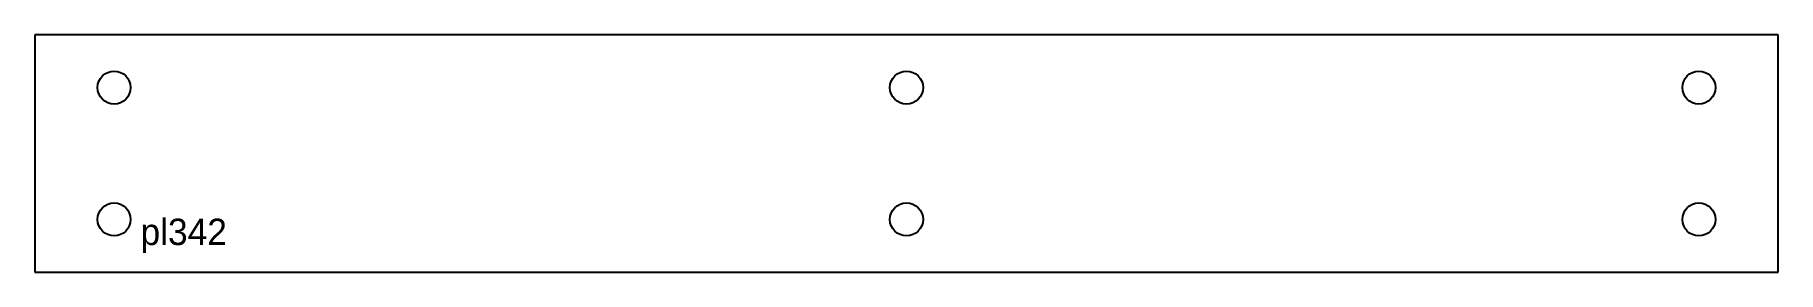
# Model space of a CAD drawing. Extents: x 0 to 66, y 0 to 9.
import ezdxf

# ---------------------------------------------------------------- set-up
doc = ezdxf.new("R2010")
doc.units = 0
doc.header["$MEASUREMENT"] = 0
doc.layers.add('BURN', color=1, linetype='CONTINUOUS')
doc.layers.add('SCRIBE', color=1, linetype='CONTINUOUS')

msp = doc.modelspace()

# ---------------------------------------------------------------- linework, layer by layer
at = {"layer": 'BURN'}
for p, q in [((66, 9), (0, 9)), ((0, 9), (0, 0)), ((66, 0), (66, 9)), ((0, 0), (66, 0))]:
    msp.add_line(p, q, dxfattribs=at)
for centre in [(3, 7), (33, 7), (63, 7), (3, 2), (33, 2), (63, 2)]:
    msp.add_circle(centre, 0.625, dxfattribs=at)

# ---------------------------------------------------------------- texts
at = {"layer": 'SCRIBE'}
msp.add_text('pl342', height=1, dxfattribs=at).set_placement((4, 1.03))

doc.saveas('drawing.dxf')
